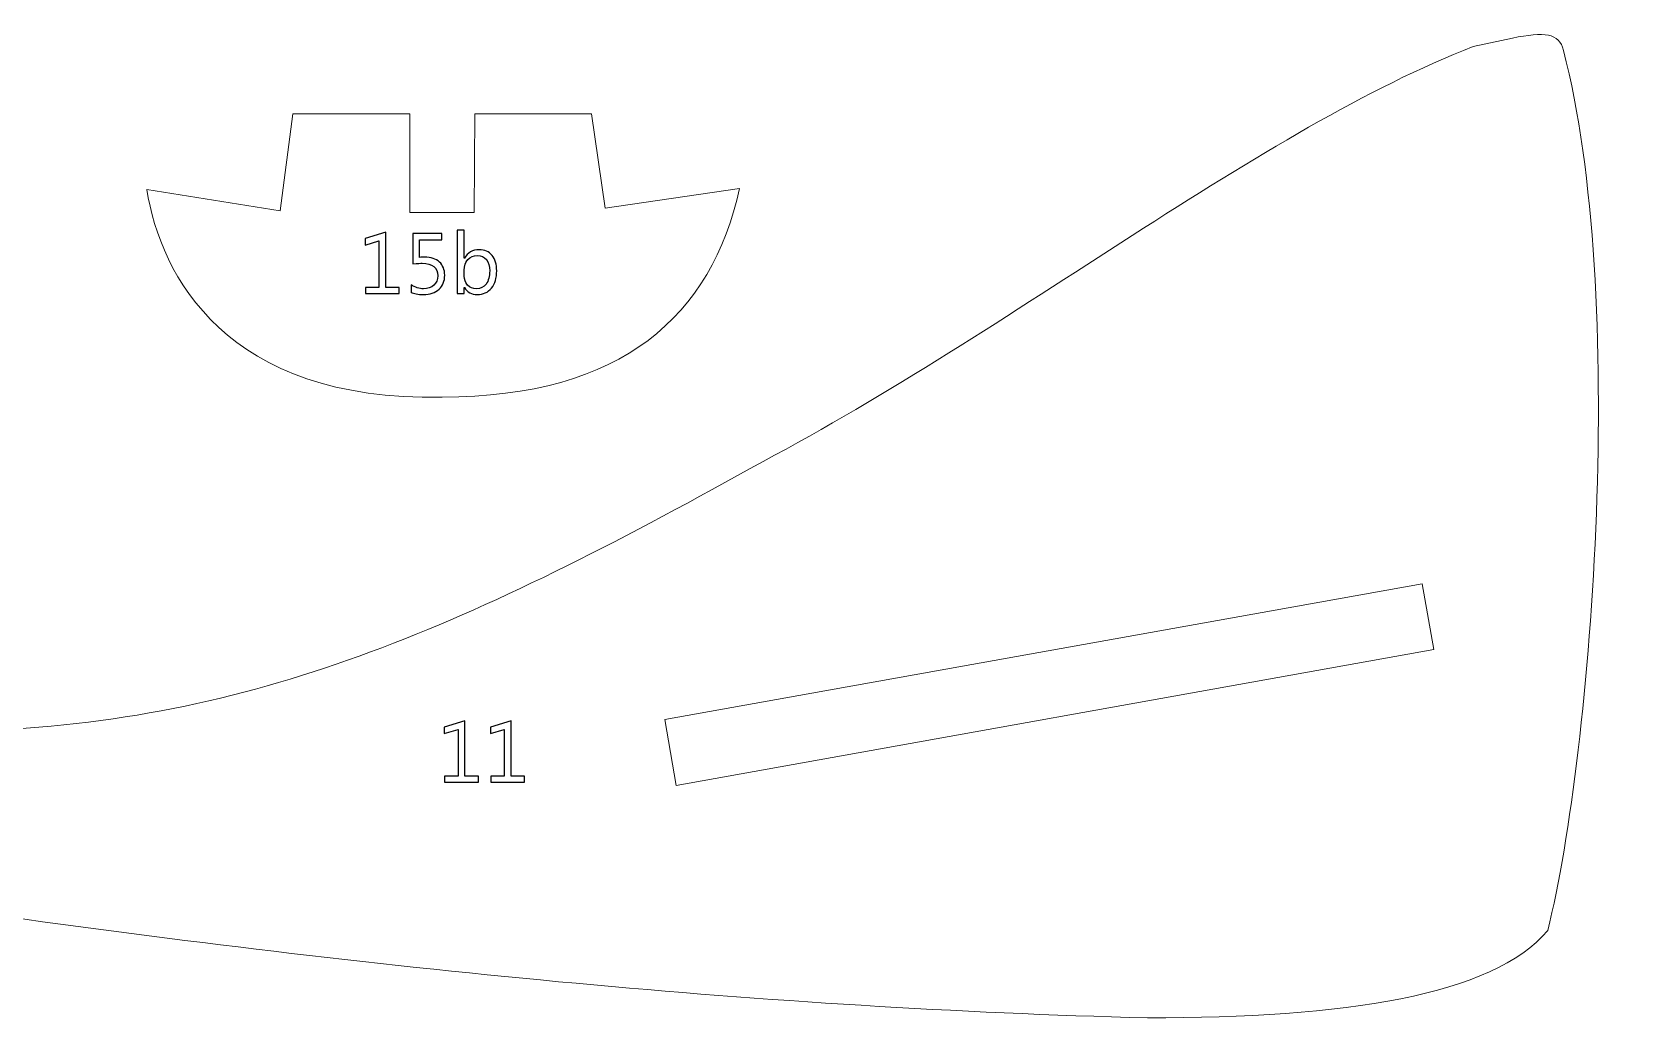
# Model space of a CAD drawing. Header units: centimetres. Extents: x -19.4 to 19.9, y -26.5 to 22.7.
# Drawn here: x 11.88 to 19.76, y -0.95 to 3.92 of the extents above; entities that cross this region are included whole.
import ezdxf

# ---------------------------------------------------------------- set-up
doc = ezdxf.new("R2010")
doc.units = ezdxf.units.CM
doc.header["$MEASUREMENT"] = 0
doc.layers.add('Camada 1', color=7, linetype='Continuous')

msp = doc.modelspace()

# ---------------------------------------------------------------- linework, layer by layer
at = {"layer": 'Camada 1', "color": 7, "lineweight": 9}
for points, knots in [([(19.36805, -0.52056), (19.0927, -0.84228), (18.36591, -0.9528), (17.39038, -0.95164), (17.39038, -0.95164), (15.5, -0.90316), (13.63281, -0.71134), (11.75615, -0.45247), (11.75615, -0.45247), (11.31918, -0.3888), (11.04032, -0.24453), (11.0438, 0.08312), (11.0438, 0.08312), (11.07917, 0.37846), (11.39479, 0.46808), (11.72457, 0.47221), (11.72457, 0.47221), (13.08022, 0.5396), (14.13726, 1.04369), (15.49136, 1.79754), (15.49136, 1.79754), (16.71144, 2.44339), (17.96469, 3.445), (18.99971, 3.84808), (18.99971, 3.84808), (18.99971, 3.84808), (19.19294, 3.88981), (19.19294, 3.88981), (19.19294, 3.88981), (19.35045, 3.92), (19.42606, 3.91653), (19.44496, 3.82885), (19.44496, 3.82885), (19.75977, 2.62616), (19.59039, 0.38517), (19.36805, -0.52056)], [0, 0, 0, 0, 0.1, 0.1, 0.1, 0.1, 0.2, 0.2, 0.2, 0.2, 0.3, 0.3, 0.3, 0.3, 0.4, 0.4, 0.4, 0.4, 0.5, 0.5, 0.5, 0.5, 0.6, 0.6, 0.6, 0.6, 0.7, 0.7, 0.7, 0.7, 0.8, 0.8, 0.8, 0.8, 1, 1, 1, 1]), ([(13.16848, 3.51509), (13.16848, 3.51509), (13.74721, 3.51499), (13.74721, 3.51499), (13.74721, 3.51499), (13.74721, 3.51499), (13.74616, 3.02765), (13.74616, 3.02765), (13.74616, 3.02765), (13.74616, 3.02765), (14.06349, 3.02779), (14.06349, 3.02779), (14.06349, 3.02779), (14.06349, 3.02779), (14.06685, 3.51485), (14.06685, 3.51485), (14.06685, 3.51485), (14.06685, 3.51485), (14.6434, 3.51505), (14.6434, 3.51505), (14.6434, 3.51505), (14.6434, 3.51505), (14.71099, 3.04898), (14.71099, 3.04898), (14.71099, 3.04898), (14.71099, 3.04898), (15.37572, 3.14653), (15.37572, 3.14653), (15.37572, 3.14653), (15.23631, 2.51995), (14.79948, 2.1152), (13.90544, 2.11579), (13.90544, 2.11579), (12.84173, 2.09275), (12.51507, 2.71417), (12.44708, 3.14112), (12.44708, 3.14112), (12.44708, 3.14112), (13.10561, 3.03636), (13.10561, 3.03636), (13.10561, 3.03636), (13.10561, 3.03636), (13.16848, 3.51509), (13.16848, 3.51509)], [0, 0, 0, 0, 0.0833333, 0.0833333, 0.0833333, 0.0833333, 0.1666667, 0.1666667, 0.1666667, 0.1666667, 0.25, 0.25, 0.25, 0.25, 0.3333333, 0.3333333, 0.3333333, 0.3333333, 0.4166667, 0.4166667, 0.4166667, 0.4166667, 0.5, 0.5, 0.5, 0.5, 0.5833333, 0.5833333, 0.5833333, 0.5833333, 0.6666667, 0.6666667, 0.6666667, 0.6666667, 0.75, 0.75, 0.75, 0.75, 0.8333333, 0.8333333, 0.8333333, 0.8333333, 1, 1, 1, 1]), ([(15.06185, 0.19724), (15.06185, 0.19724), (15.00686, 0.52285), (15.00686, 0.52285), (15.00686, 0.52285), (15.00686, 0.52285), (18.74731, 1.19321), (18.74731, 1.19321), (18.74731, 1.19321), (18.74731, 1.19321), (18.80542, 0.86876), (18.80542, 0.86876), (18.80542, 0.86876), (18.80542, 0.86876), (15.06185, 0.19724), (15.06185, 0.19724)], [0, 0, 0, 0, 0.2, 0.2, 0.2, 0.2, 0.4, 0.4, 0.4, 0.4, 0.6, 0.6, 0.6, 0.6, 1, 1, 1, 1])]:
    msp.add_open_spline(points, degree=3, knots=knots, dxfattribs=at)
at = {"layer": 'Camada 1', "color": 7}
for points, knots in [([(13.6944, 2.6272), (13.6944, 2.6272), (13.52676, 2.6272), (13.52676, 2.6272), (13.52676, 2.6272), (13.52676, 2.6272), (13.52676, 2.65683), (13.52676, 2.65683), (13.52676, 2.65683), (13.52676, 2.65683), (13.59364, 2.65683), (13.59364, 2.65683), (13.59364, 2.65683), (13.59364, 2.65683), (13.59364, 2.88727), (13.59364, 2.88727), (13.59364, 2.88727), (13.59364, 2.88727), (13.52506, 2.86681), (13.52506, 2.86681), (13.52506, 2.86681), (13.52506, 2.86681), (13.52506, 2.89898), (13.52506, 2.89898), (13.52506, 2.89898), (13.52506, 2.89898), (13.62751, 2.93031), (13.62751, 2.93031), (13.62751, 2.93031), (13.62751, 2.93031), (13.62751, 2.65683), (13.62751, 2.65683), (13.62751, 2.65683), (13.62751, 2.65683), (13.6944, 2.65683), (13.6944, 2.65683), (13.6944, 2.65683), (13.6944, 2.65683), (13.6944, 2.6272), (13.6944, 2.6272)], [0, 0, 0, 0, 0.0909091, 0.0909091, 0.0909091, 0.0909091, 0.1818182, 0.1818182, 0.1818182, 0.1818182, 0.2727273, 0.2727273, 0.2727273, 0.2727273, 0.3636364, 0.3636364, 0.3636364, 0.3636364, 0.4545455, 0.4545455, 0.4545455, 0.4545455, 0.5454545, 0.5454545, 0.5454545, 0.5454545, 0.6363636, 0.6363636, 0.6363636, 0.6363636, 0.7272727, 0.7272727, 0.7272727, 0.7272727, 0.8181818, 0.8181818, 0.8181818, 0.8181818, 1, 1, 1, 1]), ([(13.7524, 2.6344), (13.7524, 2.6344), (13.7524, 2.67038), (13.7524, 2.67038), (13.7524, 2.67038), (13.77265, 2.65712), (13.79325, 2.65048), (13.8142, 2.65048), (13.8142, 2.65048), (13.83516, 2.65048), (13.85202, 2.65641), (13.86486, 2.66826), (13.86486, 2.66826), (13.87764, 2.68005), (13.88406, 2.69578), (13.88406, 2.71533), (13.88406, 2.71533), (13.88406, 2.73473), (13.87749, 2.7499), (13.86444, 2.76076), (13.86444, 2.76076), (13.85132, 2.77163), (13.83262, 2.77706), (13.80821, 2.77706), (13.80821, 2.77706), (13.79995, 2.77706), (13.78443, 2.77622), (13.76171, 2.77459), (13.76171, 2.77459), (13.76171, 2.77459), (13.76171, 2.92354), (13.76171, 2.92354), (13.76171, 2.92354), (13.76171, 2.92354), (13.90522, 2.92354), (13.90522, 2.92354), (13.90522, 2.92354), (13.90522, 2.92354), (13.90522, 2.89306), (13.90522, 2.89306), (13.90522, 2.89306), (13.90522, 2.89306), (13.79388, 2.89306), (13.79388, 2.89306), (13.79388, 2.89306), (13.79388, 2.89306), (13.79388, 2.80585), (13.79388, 2.80585), (13.79388, 2.80585), (13.80299, 2.80641), (13.81138, 2.8067), (13.81914, 2.8067), (13.81914, 2.8067), (13.85082, 2.8067), (13.87538, 2.79872), (13.89273, 2.78285), (13.89273, 2.78285), (13.91009, 2.76697), (13.91877, 2.74517), (13.91877, 2.71751), (13.91877, 2.71751), (13.91877, 2.68887), (13.90946, 2.66579), (13.89076, 2.64837), (13.89076, 2.64837), (13.87206, 2.63087), (13.84638, 2.62212), (13.81385, 2.62212), (13.81385, 2.62212), (13.78641, 2.62212), (13.76594, 2.62621), (13.7524, 2.6344)], [0, 0, 0, 0, 0.0526316, 0.0526316, 0.0526316, 0.0526316, 0.1052632, 0.1052632, 0.1052632, 0.1052632, 0.1578947, 0.1578947, 0.1578947, 0.1578947, 0.2105263, 0.2105263, 0.2105263, 0.2105263, 0.2631579, 0.2631579, 0.2631579, 0.2631579, 0.3157895, 0.3157895, 0.3157895, 0.3157895, 0.3684211, 0.3684211, 0.3684211, 0.3684211, 0.4210526, 0.4210526, 0.4210526, 0.4210526, 0.4736842, 0.4736842, 0.4736842, 0.4736842, 0.5263158, 0.5263158, 0.5263158, 0.5263158, 0.5789474, 0.5789474, 0.5789474, 0.5789474, 0.6315789, 0.6315789, 0.6315789, 0.6315789, 0.6842105, 0.6842105, 0.6842105, 0.6842105, 0.7368421, 0.7368421, 0.7368421, 0.7368421, 0.7894737, 0.7894737, 0.7894737, 0.7894737, 0.8421053, 0.8421053, 0.8421053, 0.8421053, 0.8947368, 0.8947368, 0.8947368, 0.8947368, 1, 1, 1, 1]), ([(14.01571, 2.65754), (14.01571, 2.65754), (14.01487, 2.65754), (14.01487, 2.65754), (14.01487, 2.65754), (14.01487, 2.65754), (14.01487, 2.6272), (14.01487, 2.6272), (14.01487, 2.6272), (14.01487, 2.6272), (13.981, 2.6272), (13.981, 2.6272), (13.981, 2.6272), (13.981, 2.6272), (13.981, 2.94047), (13.981, 2.94047), (13.981, 2.94047), (13.981, 2.94047), (14.01487, 2.94047), (14.01487, 2.94047), (14.01487, 2.94047), (14.01487, 2.94047), (14.01487, 2.8019), (14.01487, 2.8019), (14.01487, 2.8019), (14.01487, 2.8019), (14.01571, 2.8019), (14.01571, 2.8019), (14.01571, 2.8019), (14.03237, 2.82991), (14.05678, 2.84395), (14.08888, 2.84395), (14.08888, 2.84395), (14.11605, 2.84395), (14.13728, 2.8345), (14.15266, 2.81552), (14.15266, 2.81552), (14.16805, 2.79654), (14.17574, 2.77114), (14.17574, 2.73924), (14.17574, 2.73924), (14.17574, 2.70382), (14.16713, 2.67539), (14.14991, 2.65408), (14.14991, 2.65408), (14.13263, 2.63277), (14.10906, 2.62212), (14.07914, 2.62212), (14.07914, 2.62212), (14.0512, 2.62212), (14.03004, 2.6339), (14.01571, 2.65754)], [0, 0, 0, 0, 0.0714286, 0.0714286, 0.0714286, 0.0714286, 0.1428571, 0.1428571, 0.1428571, 0.1428571, 0.2142857, 0.2142857, 0.2142857, 0.2142857, 0.2857143, 0.2857143, 0.2857143, 0.2857143, 0.3571429, 0.3571429, 0.3571429, 0.3571429, 0.4285714, 0.4285714, 0.4285714, 0.4285714, 0.5, 0.5, 0.5, 0.5, 0.5714286, 0.5714286, 0.5714286, 0.5714286, 0.6428571, 0.6428571, 0.6428571, 0.6428571, 0.7142857, 0.7142857, 0.7142857, 0.7142857, 0.7857143, 0.7857143, 0.7857143, 0.7857143, 0.8571429, 0.8571429, 0.8571429, 0.8571429, 1, 1, 1, 1]), ([(14.01487, 2.7432), (14.01487, 2.7432), (14.01487, 2.71356), (14.01487, 2.71356), (14.01487, 2.71356), (14.01487, 2.69599), (14.02058, 2.68111), (14.03194, 2.66883), (14.03194, 2.66883), (14.0433, 2.65662), (14.05777, 2.65048), (14.07526, 2.65048), (14.07526, 2.65048), (14.0958, 2.65048), (14.11188, 2.65839), (14.12353, 2.67412), (14.12353, 2.67412), (14.13517, 2.68992), (14.14102, 2.7118), (14.14102, 2.73988), (14.14102, 2.73988), (14.14102, 2.76352), (14.13559, 2.78207), (14.12465, 2.79548), (14.12465, 2.79548), (14.11379, 2.80888), (14.09904, 2.81559), (14.08041, 2.81559), (14.08041, 2.81559), (14.06073, 2.81559), (14.04485, 2.80874), (14.03286, 2.79498), (14.03286, 2.79498), (14.02087, 2.78123), (14.01487, 2.76394), (14.01487, 2.7432)], [0, 0, 0, 0, 0.1, 0.1, 0.1, 0.1, 0.2, 0.2, 0.2, 0.2, 0.3, 0.3, 0.3, 0.3, 0.4, 0.4, 0.4, 0.4, 0.5, 0.5, 0.5, 0.5, 0.6, 0.6, 0.6, 0.6, 0.7, 0.7, 0.7, 0.7, 0.8, 0.8, 0.8, 0.8, 1, 1, 1, 1]), ([(14.0854, 0.2132), (14.0854, 0.2132), (13.91776, 0.2132), (13.91776, 0.2132), (13.91776, 0.2132), (13.91776, 0.2132), (13.91776, 0.24283), (13.91776, 0.24283), (13.91776, 0.24283), (13.91776, 0.24283), (13.98464, 0.24283), (13.98464, 0.24283), (13.98464, 0.24283), (13.98464, 0.24283), (13.98464, 0.47327), (13.98464, 0.47327), (13.98464, 0.47327), (13.98464, 0.47327), (13.91606, 0.45281), (13.91606, 0.45281), (13.91606, 0.45281), (13.91606, 0.45281), (13.91606, 0.48498), (13.91606, 0.48498), (13.91606, 0.48498), (13.91606, 0.48498), (14.01851, 0.51631), (14.01851, 0.51631), (14.01851, 0.51631), (14.01851, 0.51631), (14.01851, 0.24283), (14.01851, 0.24283), (14.01851, 0.24283), (14.01851, 0.24283), (14.0854, 0.24283), (14.0854, 0.24283), (14.0854, 0.24283), (14.0854, 0.24283), (14.0854, 0.2132), (14.0854, 0.2132)], [0, 0, 0, 0, 0.0909091, 0.0909091, 0.0909091, 0.0909091, 0.1818182, 0.1818182, 0.1818182, 0.1818182, 0.2727273, 0.2727273, 0.2727273, 0.2727273, 0.3636364, 0.3636364, 0.3636364, 0.3636364, 0.4545455, 0.4545455, 0.4545455, 0.4545455, 0.5454545, 0.5454545, 0.5454545, 0.5454545, 0.6363636, 0.6363636, 0.6363636, 0.6363636, 0.7272727, 0.7272727, 0.7272727, 0.7272727, 0.8181818, 0.8181818, 0.8181818, 0.8181818, 1, 1, 1, 1]), ([(14.31358, 0.2132), (14.31358, 0.2132), (14.14594, 0.2132), (14.14594, 0.2132), (14.14594, 0.2132), (14.14594, 0.2132), (14.14594, 0.24283), (14.14594, 0.24283), (14.14594, 0.24283), (14.14594, 0.24283), (14.21282, 0.24283), (14.21282, 0.24283), (14.21282, 0.24283), (14.21282, 0.24283), (14.21282, 0.47327), (14.21282, 0.47327), (14.21282, 0.47327), (14.21282, 0.47327), (14.14424, 0.45281), (14.14424, 0.45281), (14.14424, 0.45281), (14.14424, 0.45281), (14.14424, 0.48498), (14.14424, 0.48498), (14.14424, 0.48498), (14.14424, 0.48498), (14.24669, 0.51631), (14.24669, 0.51631), (14.24669, 0.51631), (14.24669, 0.51631), (14.24669, 0.24283), (14.24669, 0.24283), (14.24669, 0.24283), (14.24669, 0.24283), (14.31358, 0.24283), (14.31358, 0.24283), (14.31358, 0.24283), (14.31358, 0.24283), (14.31358, 0.2132), (14.31358, 0.2132)], [0, 0, 0, 0, 0.0909091, 0.0909091, 0.0909091, 0.0909091, 0.1818182, 0.1818182, 0.1818182, 0.1818182, 0.2727273, 0.2727273, 0.2727273, 0.2727273, 0.3636364, 0.3636364, 0.3636364, 0.3636364, 0.4545455, 0.4545455, 0.4545455, 0.4545455, 0.5454545, 0.5454545, 0.5454545, 0.5454545, 0.6363636, 0.6363636, 0.6363636, 0.6363636, 0.7272727, 0.7272727, 0.7272727, 0.7272727, 0.8181818, 0.8181818, 0.8181818, 0.8181818, 1, 1, 1, 1])]:
    msp.add_open_spline(points, degree=3, knots=knots, dxfattribs=at)
at = {"layer": 'Camada 1', "color": 250, "lineweight": 9}
for points, knots in [([(13.6944, 2.6272), (13.6944, 2.6272), (13.52676, 2.6272), (13.52676, 2.6272), (13.52676, 2.6272), (13.52676, 2.6272), (13.52676, 2.65683), (13.52676, 2.65683), (13.52676, 2.65683), (13.52676, 2.65683), (13.59364, 2.65683), (13.59364, 2.65683), (13.59364, 2.65683), (13.59364, 2.65683), (13.59364, 2.88727), (13.59364, 2.88727), (13.59364, 2.88727), (13.59364, 2.88727), (13.52506, 2.86681), (13.52506, 2.86681), (13.52506, 2.86681), (13.52506, 2.86681), (13.52506, 2.89898), (13.52506, 2.89898), (13.52506, 2.89898), (13.52506, 2.89898), (13.62751, 2.93031), (13.62751, 2.93031), (13.62751, 2.93031), (13.62751, 2.93031), (13.62751, 2.65683), (13.62751, 2.65683), (13.62751, 2.65683), (13.62751, 2.65683), (13.6944, 2.65683), (13.6944, 2.65683), (13.6944, 2.65683), (13.6944, 2.65683), (13.6944, 2.6272), (13.6944, 2.6272)], [0, 0, 0, 0, 0.0909091, 0.0909091, 0.0909091, 0.0909091, 0.1818182, 0.1818182, 0.1818182, 0.1818182, 0.2727273, 0.2727273, 0.2727273, 0.2727273, 0.3636364, 0.3636364, 0.3636364, 0.3636364, 0.4545455, 0.4545455, 0.4545455, 0.4545455, 0.5454545, 0.5454545, 0.5454545, 0.5454545, 0.6363636, 0.6363636, 0.6363636, 0.6363636, 0.7272727, 0.7272727, 0.7272727, 0.7272727, 0.8181818, 0.8181818, 0.8181818, 0.8181818, 1, 1, 1, 1]), ([(13.7524, 2.6344), (13.7524, 2.6344), (13.7524, 2.67038), (13.7524, 2.67038), (13.7524, 2.67038), (13.77265, 2.65712), (13.79325, 2.65048), (13.8142, 2.65048), (13.8142, 2.65048), (13.83516, 2.65048), (13.85202, 2.65641), (13.86486, 2.66826), (13.86486, 2.66826), (13.87764, 2.68005), (13.88406, 2.69578), (13.88406, 2.71533), (13.88406, 2.71533), (13.88406, 2.73473), (13.87749, 2.7499), (13.86444, 2.76076), (13.86444, 2.76076), (13.85132, 2.77163), (13.83262, 2.77706), (13.80821, 2.77706), (13.80821, 2.77706), (13.79995, 2.77706), (13.78443, 2.77622), (13.76171, 2.77459), (13.76171, 2.77459), (13.76171, 2.77459), (13.76171, 2.92354), (13.76171, 2.92354), (13.76171, 2.92354), (13.76171, 2.92354), (13.90522, 2.92354), (13.90522, 2.92354), (13.90522, 2.92354), (13.90522, 2.92354), (13.90522, 2.89306), (13.90522, 2.89306), (13.90522, 2.89306), (13.90522, 2.89306), (13.79388, 2.89306), (13.79388, 2.89306), (13.79388, 2.89306), (13.79388, 2.89306), (13.79388, 2.80585), (13.79388, 2.80585), (13.79388, 2.80585), (13.80299, 2.80641), (13.81138, 2.8067), (13.81914, 2.8067), (13.81914, 2.8067), (13.85082, 2.8067), (13.87538, 2.79872), (13.89273, 2.78285), (13.89273, 2.78285), (13.91009, 2.76697), (13.91877, 2.74517), (13.91877, 2.71751), (13.91877, 2.71751), (13.91877, 2.68887), (13.90946, 2.66579), (13.89076, 2.64837), (13.89076, 2.64837), (13.87206, 2.63087), (13.84638, 2.62212), (13.81385, 2.62212), (13.81385, 2.62212), (13.78641, 2.62212), (13.76594, 2.62621), (13.7524, 2.6344)], [0, 0, 0, 0, 0.0526316, 0.0526316, 0.0526316, 0.0526316, 0.1052632, 0.1052632, 0.1052632, 0.1052632, 0.1578947, 0.1578947, 0.1578947, 0.1578947, 0.2105263, 0.2105263, 0.2105263, 0.2105263, 0.2631579, 0.2631579, 0.2631579, 0.2631579, 0.3157895, 0.3157895, 0.3157895, 0.3157895, 0.3684211, 0.3684211, 0.3684211, 0.3684211, 0.4210526, 0.4210526, 0.4210526, 0.4210526, 0.4736842, 0.4736842, 0.4736842, 0.4736842, 0.5263158, 0.5263158, 0.5263158, 0.5263158, 0.5789474, 0.5789474, 0.5789474, 0.5789474, 0.6315789, 0.6315789, 0.6315789, 0.6315789, 0.6842105, 0.6842105, 0.6842105, 0.6842105, 0.7368421, 0.7368421, 0.7368421, 0.7368421, 0.7894737, 0.7894737, 0.7894737, 0.7894737, 0.8421053, 0.8421053, 0.8421053, 0.8421053, 0.8947368, 0.8947368, 0.8947368, 0.8947368, 1, 1, 1, 1]), ([(14.01571, 2.65754), (14.01571, 2.65754), (14.01487, 2.65754), (14.01487, 2.65754), (14.01487, 2.65754), (14.01487, 2.65754), (14.01487, 2.6272), (14.01487, 2.6272), (14.01487, 2.6272), (14.01487, 2.6272), (13.981, 2.6272), (13.981, 2.6272), (13.981, 2.6272), (13.981, 2.6272), (13.981, 2.94047), (13.981, 2.94047), (13.981, 2.94047), (13.981, 2.94047), (14.01487, 2.94047), (14.01487, 2.94047), (14.01487, 2.94047), (14.01487, 2.94047), (14.01487, 2.8019), (14.01487, 2.8019), (14.01487, 2.8019), (14.01487, 2.8019), (14.01571, 2.8019), (14.01571, 2.8019), (14.01571, 2.8019), (14.03237, 2.82991), (14.05678, 2.84395), (14.08888, 2.84395), (14.08888, 2.84395), (14.11605, 2.84395), (14.13728, 2.8345), (14.15266, 2.81552), (14.15266, 2.81552), (14.16805, 2.79654), (14.17574, 2.77114), (14.17574, 2.73924), (14.17574, 2.73924), (14.17574, 2.70382), (14.16713, 2.67539), (14.14991, 2.65408), (14.14991, 2.65408), (14.13263, 2.63277), (14.10906, 2.62212), (14.07914, 2.62212), (14.07914, 2.62212), (14.0512, 2.62212), (14.03004, 2.6339), (14.01571, 2.65754)], [0, 0, 0, 0, 0.0714286, 0.0714286, 0.0714286, 0.0714286, 0.1428571, 0.1428571, 0.1428571, 0.1428571, 0.2142857, 0.2142857, 0.2142857, 0.2142857, 0.2857143, 0.2857143, 0.2857143, 0.2857143, 0.3571429, 0.3571429, 0.3571429, 0.3571429, 0.4285714, 0.4285714, 0.4285714, 0.4285714, 0.5, 0.5, 0.5, 0.5, 0.5714286, 0.5714286, 0.5714286, 0.5714286, 0.6428571, 0.6428571, 0.6428571, 0.6428571, 0.7142857, 0.7142857, 0.7142857, 0.7142857, 0.7857143, 0.7857143, 0.7857143, 0.7857143, 0.8571429, 0.8571429, 0.8571429, 0.8571429, 1, 1, 1, 1]), ([(14.01487, 2.7432), (14.01487, 2.7432), (14.01487, 2.71356), (14.01487, 2.71356), (14.01487, 2.71356), (14.01487, 2.69599), (14.02058, 2.68111), (14.03194, 2.66883), (14.03194, 2.66883), (14.0433, 2.65662), (14.05777, 2.65048), (14.07526, 2.65048), (14.07526, 2.65048), (14.0958, 2.65048), (14.11188, 2.65839), (14.12353, 2.67412), (14.12353, 2.67412), (14.13517, 2.68992), (14.14102, 2.7118), (14.14102, 2.73988), (14.14102, 2.73988), (14.14102, 2.76352), (14.13559, 2.78207), (14.12465, 2.79548), (14.12465, 2.79548), (14.11379, 2.80888), (14.09904, 2.81559), (14.08041, 2.81559), (14.08041, 2.81559), (14.06073, 2.81559), (14.04485, 2.80874), (14.03286, 2.79498), (14.03286, 2.79498), (14.02087, 2.78123), (14.01487, 2.76394), (14.01487, 2.7432)], [0, 0, 0, 0, 0.1, 0.1, 0.1, 0.1, 0.2, 0.2, 0.2, 0.2, 0.3, 0.3, 0.3, 0.3, 0.4, 0.4, 0.4, 0.4, 0.5, 0.5, 0.5, 0.5, 0.6, 0.6, 0.6, 0.6, 0.7, 0.7, 0.7, 0.7, 0.8, 0.8, 0.8, 0.8, 1, 1, 1, 1]), ([(14.0854, 0.2132), (14.0854, 0.2132), (13.91776, 0.2132), (13.91776, 0.2132), (13.91776, 0.2132), (13.91776, 0.2132), (13.91776, 0.24283), (13.91776, 0.24283), (13.91776, 0.24283), (13.91776, 0.24283), (13.98464, 0.24283), (13.98464, 0.24283), (13.98464, 0.24283), (13.98464, 0.24283), (13.98464, 0.47327), (13.98464, 0.47327), (13.98464, 0.47327), (13.98464, 0.47327), (13.91606, 0.45281), (13.91606, 0.45281), (13.91606, 0.45281), (13.91606, 0.45281), (13.91606, 0.48498), (13.91606, 0.48498), (13.91606, 0.48498), (13.91606, 0.48498), (14.01851, 0.51631), (14.01851, 0.51631), (14.01851, 0.51631), (14.01851, 0.51631), (14.01851, 0.24283), (14.01851, 0.24283), (14.01851, 0.24283), (14.01851, 0.24283), (14.0854, 0.24283), (14.0854, 0.24283), (14.0854, 0.24283), (14.0854, 0.24283), (14.0854, 0.2132), (14.0854, 0.2132)], [0, 0, 0, 0, 0.0909091, 0.0909091, 0.0909091, 0.0909091, 0.1818182, 0.1818182, 0.1818182, 0.1818182, 0.2727273, 0.2727273, 0.2727273, 0.2727273, 0.3636364, 0.3636364, 0.3636364, 0.3636364, 0.4545455, 0.4545455, 0.4545455, 0.4545455, 0.5454545, 0.5454545, 0.5454545, 0.5454545, 0.6363636, 0.6363636, 0.6363636, 0.6363636, 0.7272727, 0.7272727, 0.7272727, 0.7272727, 0.8181818, 0.8181818, 0.8181818, 0.8181818, 1, 1, 1, 1]), ([(14.31358, 0.2132), (14.31358, 0.2132), (14.14594, 0.2132), (14.14594, 0.2132), (14.14594, 0.2132), (14.14594, 0.2132), (14.14594, 0.24283), (14.14594, 0.24283), (14.14594, 0.24283), (14.14594, 0.24283), (14.21282, 0.24283), (14.21282, 0.24283), (14.21282, 0.24283), (14.21282, 0.24283), (14.21282, 0.47327), (14.21282, 0.47327), (14.21282, 0.47327), (14.21282, 0.47327), (14.14424, 0.45281), (14.14424, 0.45281), (14.14424, 0.45281), (14.14424, 0.45281), (14.14424, 0.48498), (14.14424, 0.48498), (14.14424, 0.48498), (14.14424, 0.48498), (14.24669, 0.51631), (14.24669, 0.51631), (14.24669, 0.51631), (14.24669, 0.51631), (14.24669, 0.24283), (14.24669, 0.24283), (14.24669, 0.24283), (14.24669, 0.24283), (14.31358, 0.24283), (14.31358, 0.24283), (14.31358, 0.24283), (14.31358, 0.24283), (14.31358, 0.2132), (14.31358, 0.2132)], [0, 0, 0, 0, 0.0909091, 0.0909091, 0.0909091, 0.0909091, 0.1818182, 0.1818182, 0.1818182, 0.1818182, 0.2727273, 0.2727273, 0.2727273, 0.2727273, 0.3636364, 0.3636364, 0.3636364, 0.3636364, 0.4545455, 0.4545455, 0.4545455, 0.4545455, 0.5454545, 0.5454545, 0.5454545, 0.5454545, 0.6363636, 0.6363636, 0.6363636, 0.6363636, 0.7272727, 0.7272727, 0.7272727, 0.7272727, 0.8181818, 0.8181818, 0.8181818, 0.8181818, 1, 1, 1, 1])]:
    msp.add_open_spline(points, degree=3, knots=knots, dxfattribs=at)

doc.saveas('drawing.dxf')
